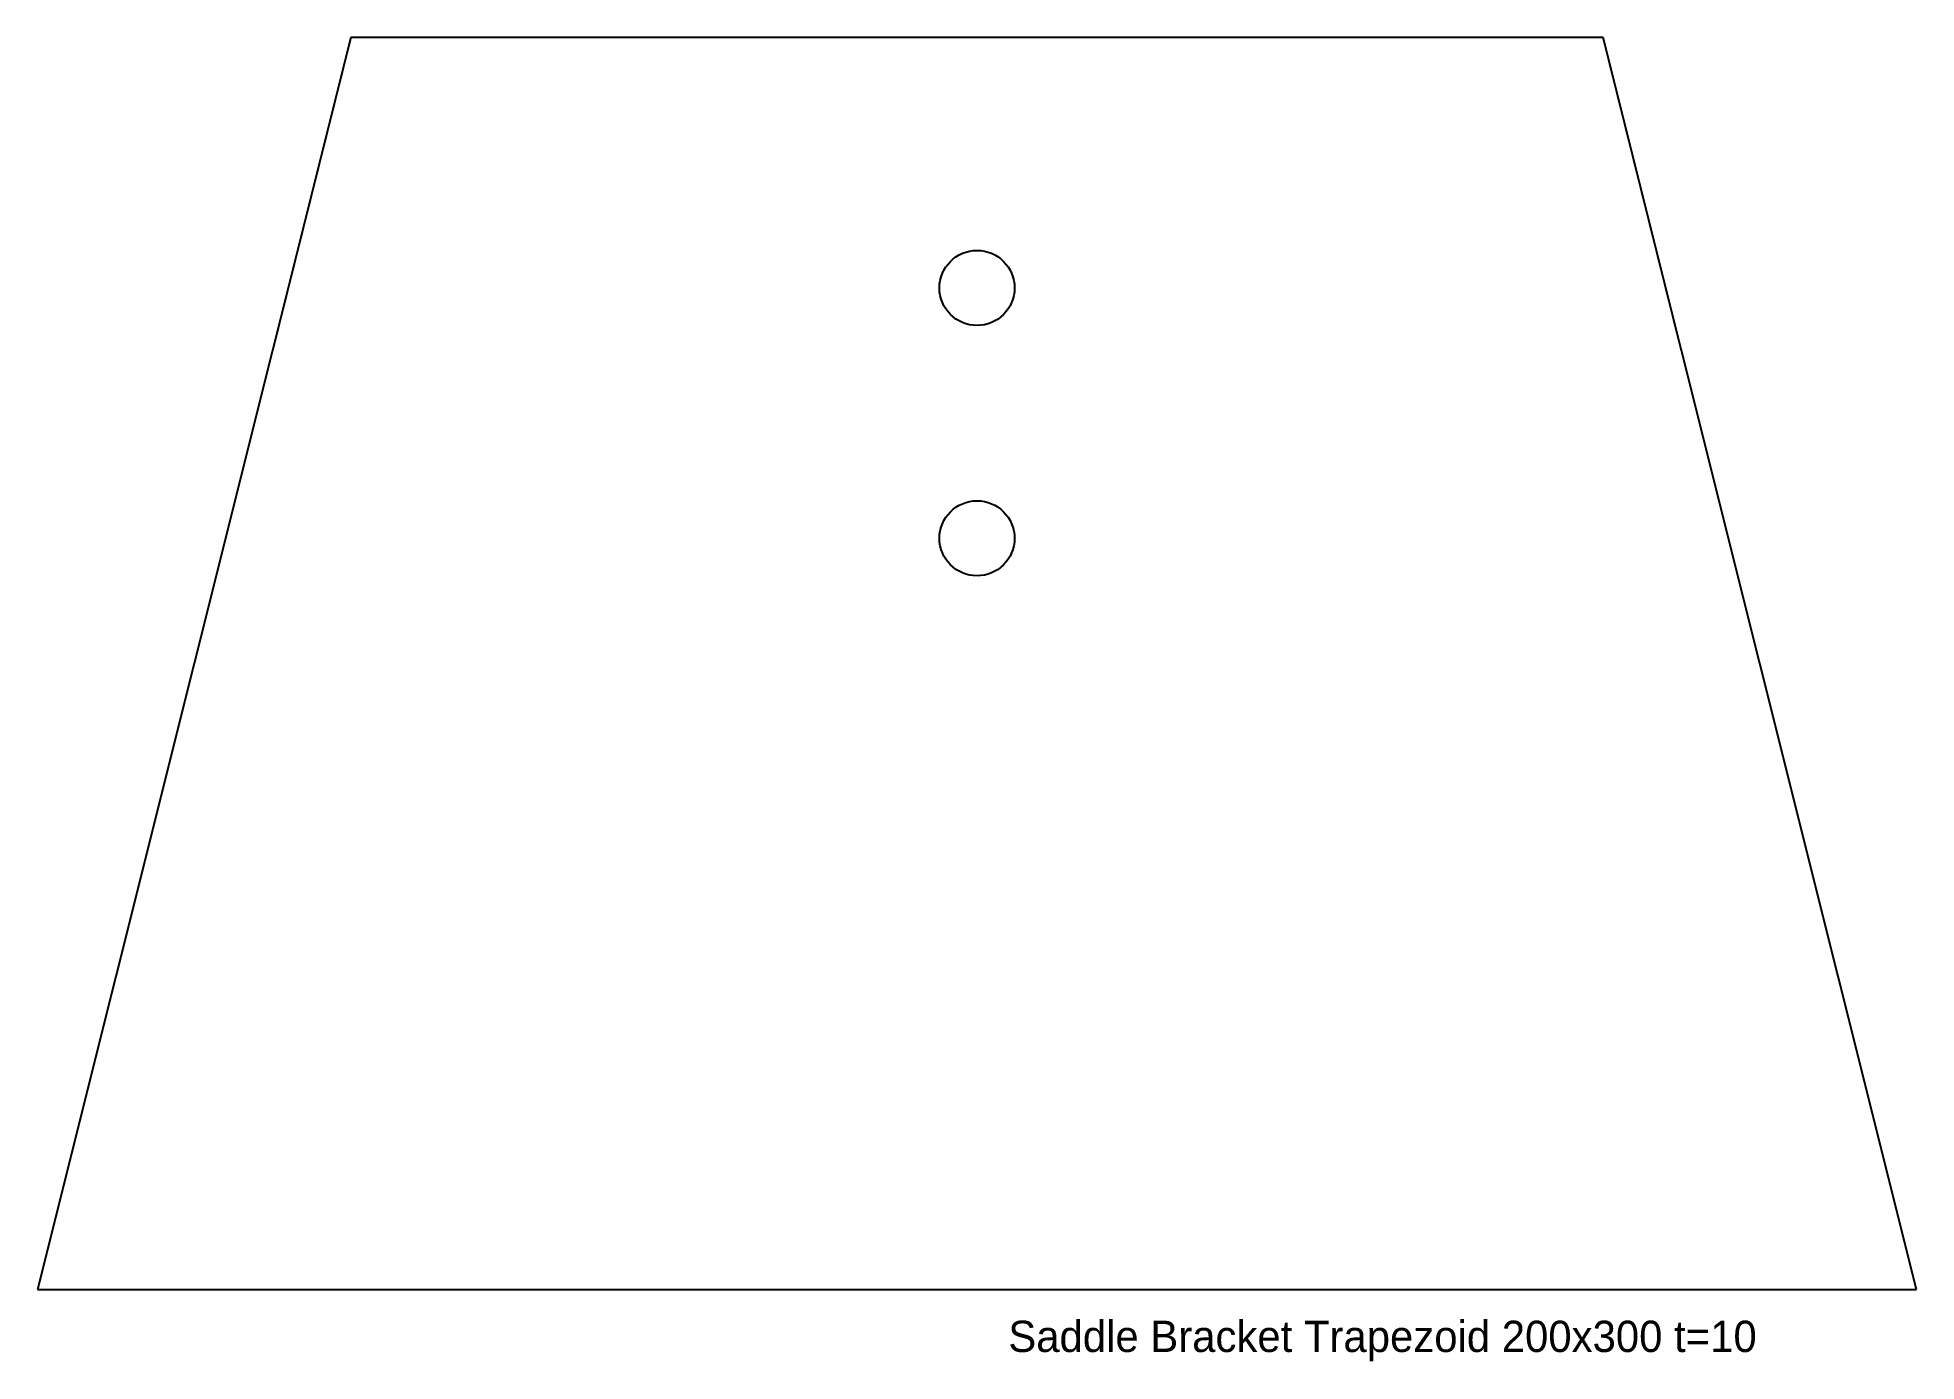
# Model space of a CAD drawing. Extents: x -150 to 150, y -12 to 200.
import ezdxf

# ---------------------------------------------------------------- set-up
doc = ezdxf.new("R2010")
doc.units = 0
for name, color, linetype in [('HOLES', 1, 'CONTINUOUS'), ('NOTES', 2, 'CONTINUOUS'), ('OUTLINE', 7, 'CONTINUOUS')]:
    doc.layers.add(name, color=color, linetype=linetype)

msp = doc.modelspace()

# ---------------------------------------------------------------- linework, layer by layer
at = {"layer": 'HOLES'}
for centre in [(0, 160), (0, 120)]:
    msp.add_circle(centre, 6, dxfattribs=at)
at = {"layer": 'OUTLINE'}
for p, q in [((-100, 200), (-150, 0)), ((100, 200), (-100, 200)), ((150, 0), (100, 200)), ((-150, 0), (150, 0))]:
    msp.add_line(p, q, dxfattribs=at)

# ---------------------------------------------------------------- texts
at = {"layer": 'NOTES'}
msp.add_text('Saddle Bracket Trapezoid 200x300 t=10', height=5, dxfattribs=at).set_placement((5, -10))

doc.saveas('drawing.dxf')
